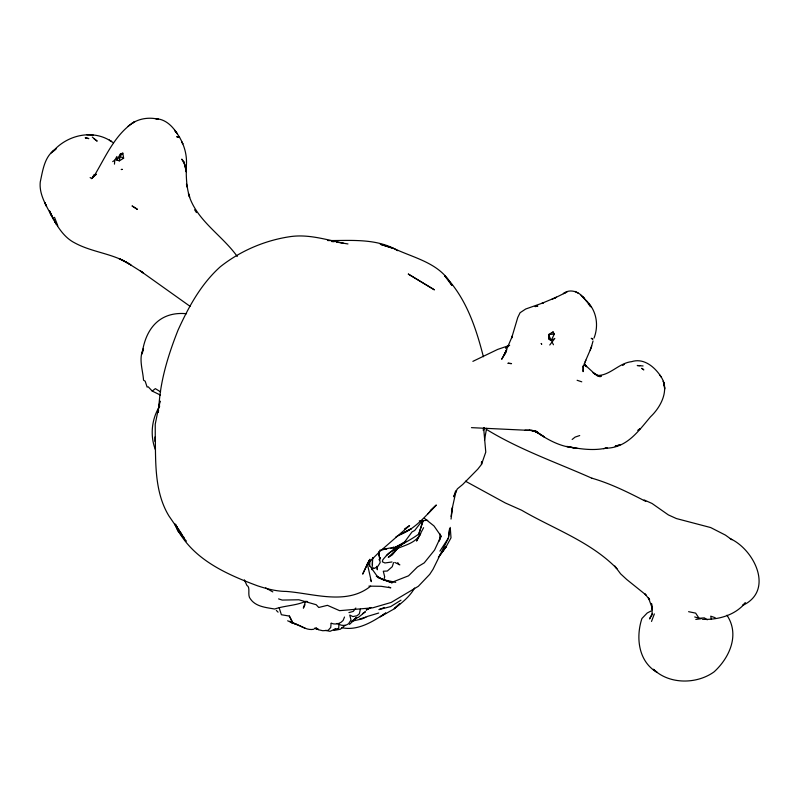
<?xml version="1.0" encoding="UTF-8"?>
<svg xmlns="http://www.w3.org/2000/svg" width="799" height="799" viewBox="0 0 799 799"><rect width="100%" height="100%" fill="white"/><g stroke="black" fill="none" stroke-linecap="round" stroke-linejoin="round"><path stroke-width="1.2" d="M652.274 614.241L651.505 603.445L652.384 609.867M338.916 623.819L338.716 628.334L333.433 629.612M372.034 569.697L372.654 557.822M372.524 557.992L372.424 564.813M119.331 160.859L120.499 153.837L122.826 153.148L123.635 158.202L119.331 160.859L116.764 160.04L116.884 156.504L114.816 160.17L114.447 164.145M369.538 565.992L369.917 561.497M331.106 623.22L330.746 627.455L328.139 630.371L322.736 630.721L318.501 629.742L316.054 627.754M481.747 462.022L481.497 464.439L477.802 469.143L462.711 484.474L457.348 488.888L453.722 496.768L455.51 491.295M158.302 412.424L158.572 410.037M158.841 407.65C160.2 380.903 168.17 355.046 178.007 330.217C188.554 306.966 201.068 283.995 220.324 266.746C240.529 250.716 265.508 240.1 291.026 236.524C308.873 234.147 326.252 239.71 343.56 243.236M449.597 528.419L448.429 538.027L433.018 569.307L429.712 574.361L418.326 586.306L391.15 602.456L372.793 607.809L339.595 610.666L327.43 605.332L318.741 607.48L316.184 604.713L298.856 599.779L282.197 600.069L278.591 598.89M451.055 516.404L452.544 507.195L451.045 519.08M439.31 541.053L440.209 534.052M159.021 407.919L159.96 400.958L155.226 424.239L155.276 441.677L155.316 436.693C155.665 463.32 154.577 492.314 168.889 515.884L182.342 535.49L176.709 526.601M449.737 528.548L448.429 538.027L439.939 551.13M456.199 490.396L451.785 510.401M484.504 440.239L486.581 428.324M483.185 430.262L483.645 427.954L485.772 452.104L481.497 464.439L481.477 461.952M360.329 609.228L359.36 613.812L356.963 615.779L352.858 616.578L349.762 615.05L351.001 619.994L348.544 623.799C345.058 626.446 340.614 625.567 337.128 623.43M594.037 338.077C599.1 324.953 596.444 309.872 585.817 300.204L587.375 302.072L581.063 295.32M483.745 430.142L484.354 427.805M585.048 361.967L591.11 347.964L593.038 340.963M383.61 580.404L384.699 576.838L383.29 571.225L387.315 571.025L392.239 566.721L393.567 562.596M422.222 520.379L421.532 522.626L422.481 520.938M392.009 561.967L384.928 562.965L382.391 561.827L382.701 559.989C391.72 547.914 407.031 542.821 418.796 534.032L422.831 520.928M305.488 601.507L303.35 608.139L304.998 604.773M418.796 534.032L423.24 520.618M590.201 350.052L591.679 345.927M439.66 540.064L441.068 536.129L433.997 525.952L424.409 518.311M651.515 621.422L654.371 613.912M512.469 335.87L511.65 338.017L517.762 317.463L520.079 312.729L525.682 309.013L543.53 302.731L542.032 303.25L556.454 297.238L551.949 299.305M344.509 617.038L343.121 620.433C340.194 623.879 335.44 624.928 331.265 623.26M512.439 335.89L504.269 354.786L506.746 349.672L501.672 359.28L506.077 352.149M585.847 360.209L583.26 367.101L583.36 366.511L583.1 371.635L583.14 365.742M366.881 564.923L362.676 574.131L369.887 559.24L367.35 563.894L371.365 581.632L370.346 579.485M441.068 536.129L434.546 550.082L424.229 562.876L417.408 566.99L408.519 575.819L392.409 582.131M554.296 334.082L551.18 340.534L549.183 339.465L548.623 334.541L553.078 331.915L554.296 334.082L548.623 334.541L551.18 340.534L554.806 338.456L549.762 345.008M652.164 613.672L649.527 618.935L652.623 613.992M423.59 527.69L416.539 541.043L420.664 533.582C413.672 546.995 395.974 545.258 386.356 555.515M414.631 587.994C409.867 596.543 401.937 602.865 394.227 608.668L399.74 603.684M366.991 565.572L369.927 560.219M369.178 560.848L367.35 563.894L380.354 551.02L409.577 525.572L404.424 529.018M120.499 153.837L116.764 160.04L122.826 153.148M159.71 406.112C151.63 418.876 149.932 435.435 155.326 449.537M440.249 554.906L446.072 546.856L451.006 537.827L450.237 527.39M355.835 608.019L353.268 611.415L348.913 612.603M421.972 521.118L414.691 530.476L412.004 531.944L403.505 543.49L405.063 541.792L397.493 547.195L402.506 544.109M442.326 551.53L446.072 546.856L438.351 557.243M552.259 332.893L553.078 331.915M427.525 514.156L436.214 505.168L430.301 510.561M436.214 505.168C425.288 516.164 414.861 529.238 399.82 534.671L411.425 528.628L395.954 536.868M51.096 153.008L56.23 148.584L52.794 151.64C66.936 134.941 92.984 128.859 111.52 141.563L109.333 140.125L113.258 142.681M349.513 624.369L356.724 617.587M90.147 177.548L91.685 178.596L95.261 174.392L94.122 176C105.748 156.714 115.046 133.882 134.931 121.488L131.885 123.505C139.366 118.352 149.613 117.024 158.382 119.301L155.845 118.771C165.283 118.981 172.544 126.182 177.208 133.733L174.512 130.147C182.931 140.225 187.735 153.648 186.247 166.831L186.287 164.914C186.107 175.81 186.247 186.816 189.683 197.263L188.424 193.528C195.755 220.125 221.882 234.816 237.253 256.489M91.685 178.596L96.299 174.162L92.924 176.559L95.301 175.021M399.949 603.545L394.267 608.838L380.244 616.778L385.687 613.023M370.636 586.166C346.716 605.562 313.737 593.487 286.232 591.43C276.364 591.38 266.786 588.843 257.478 585.797C224.759 573.622 189.962 557.972 174.861 524.034L177.917 531.135L186.407 541.123M345.038 625.397L340.334 629.232L334.092 630.431M572.164 439.46L575.13 437.083L579.714 435.545M186.557 313.717C159.51 311.141 145.318 329.038 142.132 353.927L143.49 348.594C138.317 358.481 142.841 369.777 143.53 380.194L145.178 381.193L147.106 387.056L148.224 386.806L152.21 391.071L155.346 388.634L160.609 391.88M52.295 151.77L54.801 149.832C44.484 156.444 42.727 170.696 40.28 181.872C38.941 193.827 45.803 204.824 51.136 215.021L50.337 213.663C56.469 224.779 62.951 236.943 74.776 242.916C90.447 251.475 108.694 253.103 124.564 261.173L119.081 258.586L130.896 264.908L125.673 261.772L143.46 272.998L140.354 270.951L190.072 306.327M128.04 126.302L131.955 123.376M353.168 620.014L356.744 617.437M385.508 613.193C372.724 621.712 357.562 631.23 341.553 627.644M112.709 161.628L114.816 160.17M356.694 617.437L354.806 618.716L358.461 617.327L365.393 611.744L362.486 613.632M394.177 547.665L401.527 544.309M371.805 569.158L373.732 567.939M400.988 600.189L390.711 606.581L378.946 609.597L384.439 607.46M406.002 541.233L394.606 547.784M508.444 346.247L505.457 348.024L508.633 346.177M370.976 607.59L366.142 610.036L370.976 607.48M393.008 549.133L400.459 544.918M554.446 298.157L566.95 292.015L563.345 293.613C569.657 288.449 578.466 291.505 583.21 297.248M650.985 611.045L647.22 612.993L641.917 618.516C635.674 637.302 638.301 661.412 657.018 672.359L653.442 669.272C669.242 684.613 696.878 684.403 714.176 671.789C729.647 657.567 739.924 634.636 726.95 615.23M335.6 628.923L330.027 631.31L325.612 630.401M390.711 548.523L393.897 547.275L394.197 549.692M472.878 361.358L497.657 349.423L509.662 345.318M359.49 619.085L365.792 617.148M378.706 613.023L367.71 616.329L361.947 618.955L351.39 621.292M94.172 175.111L93.423 175.331L95.77 174.841M379.595 550.331L386.936 548.713L382.741 549.642M603.615 448.688L607.16 447.889C593.867 451.065 579.924 449.008 566.711 446.411L573.732 447.76C559.819 446.541 547.355 439.54 536.049 431.79L538.476 433.228L532.863 430.591L537.817 432.209L531.545 430.411L536.179 431.26L529.208 430.212L533.133 430.571L471.46 427.645M313.937 629.222C308.724 630.391 303.71 627.894 299.305 625.377M702.511 619.315C718.031 620.044 735.22 615.3 745.367 602.786L742.451 605.522C774.501 590.89 754.546 549.792 730.276 538.676M371.825 568.818L374.801 568.219L378.037 566.121L380.164 562.596L378.646 552.159M382.282 549.492L393.897 547.275M605.752 448.219C626.975 447.949 638.261 431.23 650.546 416.768C661.372 406.591 670.631 388.364 659.744 375.011M695.799 619.425L701.332 618.686M694.721 616.948L699.075 618.296L704.309 617.857L707.275 619.804M419.275 520.858L427.715 520.319M525.023 430.212L529.577 430.172M327.69 240.549C350.152 240.689 373.712 238.322 394.496 248.769C415.11 258.407 440.439 263.38 451.854 285.413L444.803 275.945C466.137 298.067 475.964 327.67 483.385 356.753M368.918 586.126L381.193 586.306L390.801 587.794L388.584 587.015M86.891 134.831L93.213 135.101M639.929 365.712L637.232 365.523L643.085 365.942M331.665 241.548L334.132 241.727M307.605 601.527L305.747 601.307C295.87 605.732 284.853 605.532 274.636 609.028C266.147 607.48 255.79 606.781 250.437 598.98C246.931 595.185 250.916 587.345 246.891 585.397L244.374 579.844M572.883 447.69L577.307 448.339M179.595 137.148L176.689 136.709L178.636 137.368M336.439 242.097L347.964 243.945M688.598 611.684L695.649 613.123L699.075 618.296M395.715 582.371L383.011 579.615L376.319 576.319M296.269 624.389L287.65 620.803M591.949 478.202C610.776 483.625 628.433 492.474 645.782 501.412M394.806 562.446L399.87 564.863M314.456 628.314L318.312 629.512L316.264 628.314M392.838 248.209L380.264 244.264L394.496 248.769L397.622 250.676M298.446 625.018L289.887 621.512M577.118 380.284L581.772 381.822M715.235 617.727L710.711 616.169L711.38 619.245M293.752 623.41L305.028 628.094M315.056 628.224L318.312 629.512M644.124 499.944L652.014 503.46L668.354 514.906L676.413 518.561L710.671 527.56L725.432 535.11L731.894 539.744M119.69 156.324L123.635 158.202M160.379 395.046L152.21 391.071M591.939 478.241C556.533 462.481 519.39 449.657 486.291 429.303M578.546 293.313L575 291.415M465.477 481.208L505.278 502.951L521.607 510.211C553.687 528.908 590.571 541.582 616.908 568.648L614.781 566.091L620.613 573.842L626.716 579.485L645.962 594.965L645.083 593.967L649.637 599.959L648.468 597.882L652.094 607.789M265.658 587.894L272.809 591.909M376.609 575.989L383.011 579.615L392.189 582.851L378.257 577.747L367.83 563.065M94.202 138.966L97.188 141.143L92.324 137.108M276.324 610.396L278.072 612.164M548.623 334.541L549.183 339.465M588.953 304.109L591.1 307.006M584.279 363.545L586.566 366.721L584.319 364.284L595.525 374.561L593.088 372.724L600.269 376.728L596.883 375.47L601.417 376.099L596.204 375.38C609.297 376.579 618.586 363.006 631.53 361.687C643.954 357.612 655 367.21 661.212 377.018M174.861 524.034L181.653 534.092M183.011 536.099L184.369 538.107M194.596 209.738L196.474 212.584M397.732 562.606L399.071 564.653M53.723 219.595L49.498 210.896L53.763 219.685M551.899 341.772L553.467 344.759M289.328 615.979L293.083 623.44L289.348 616.079L281.388 614.731L279.191 607.869M176.519 526.501L177.847 529.188L175.89 524.893M175.93 525.003L177.847 529.188M54.522 217.328L57.778 225.737M186.616 184.799L187.116 186.606M186.427 184.12L187.375 187.535M378.586 552.039L379.365 556.274L379.235 552.479M376.748 566.351L377.338 569.737L377.158 566.451M380.334 557.572L379.235 559.809L380.334 557.572M397.902 548.094L392.309 554.866L388.284 557.382L397.902 548.094M639.939 428.793L638.031 430.252L639.939 428.793M623.02 364.753L622.441 364.953L624.508 364.364L623.02 364.753M619.864 444.883L615.29 446.192L619.864 444.883M536.908 306.247L535.05 306.566L537.787 306.127L536.908 306.247M122.207 169.388L121.338 169.508L122.207 169.388M508.763 363.315L507.884 363.305L511.54 363.605L508.763 363.315M86.112 137.947L85.223 137.798L88.819 138.597L86.112 137.947M592.149 338.656L591.2 338.317L592.908 339.176L592.149 338.656M434.276 289.767L408.339 274.087L434.276 289.767M544.449 437.003L535.24 431.021L544.449 437.003M136.01 208.439L132.035 205.922L137.438 209.388L136.01 208.439M643.225 369.418L641.657 368.299L643.814 369.887L643.225 369.418M291.875 622.86L289.907 621.372L291.875 622.86M584.069 298.147L582.9 296.978L584.788 298.886L584.069 298.147M541.263 343.51L541.652 344.149L541.263 343.51M589.562 305.098L588.084 303.45L590.591 306.436L589.562 305.098M183.89 161.817L181.773 159.131L184.659 164.384L186.407 171.955L183.89 161.817M56.28 224.01L54.642 221.333L56.28 224.01M182.542 143.301L181.842 141.962L182.811 143.88L182.542 143.301M46.512 206.292L44.734 202.537L46.512 206.292M663.849 382.861L663.26 381.243L664.488 385.877L663.849 382.861M664.608 387.755L664.159 383.8L664.658 389.143L664.608 387.755"/></g></svg>
